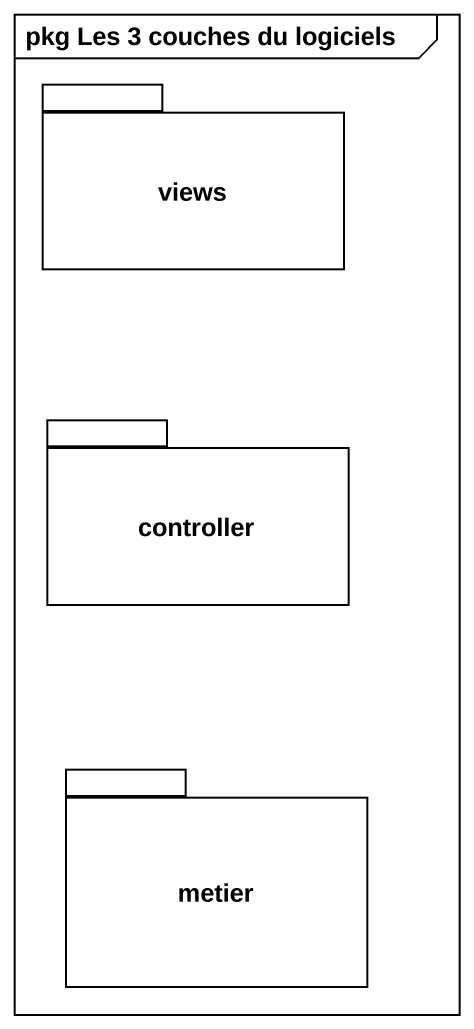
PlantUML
@startuml
mainframe pkg Les 3 couches du logiciels
package views {
}
package controller {
}
package metier {
}
@enduml
